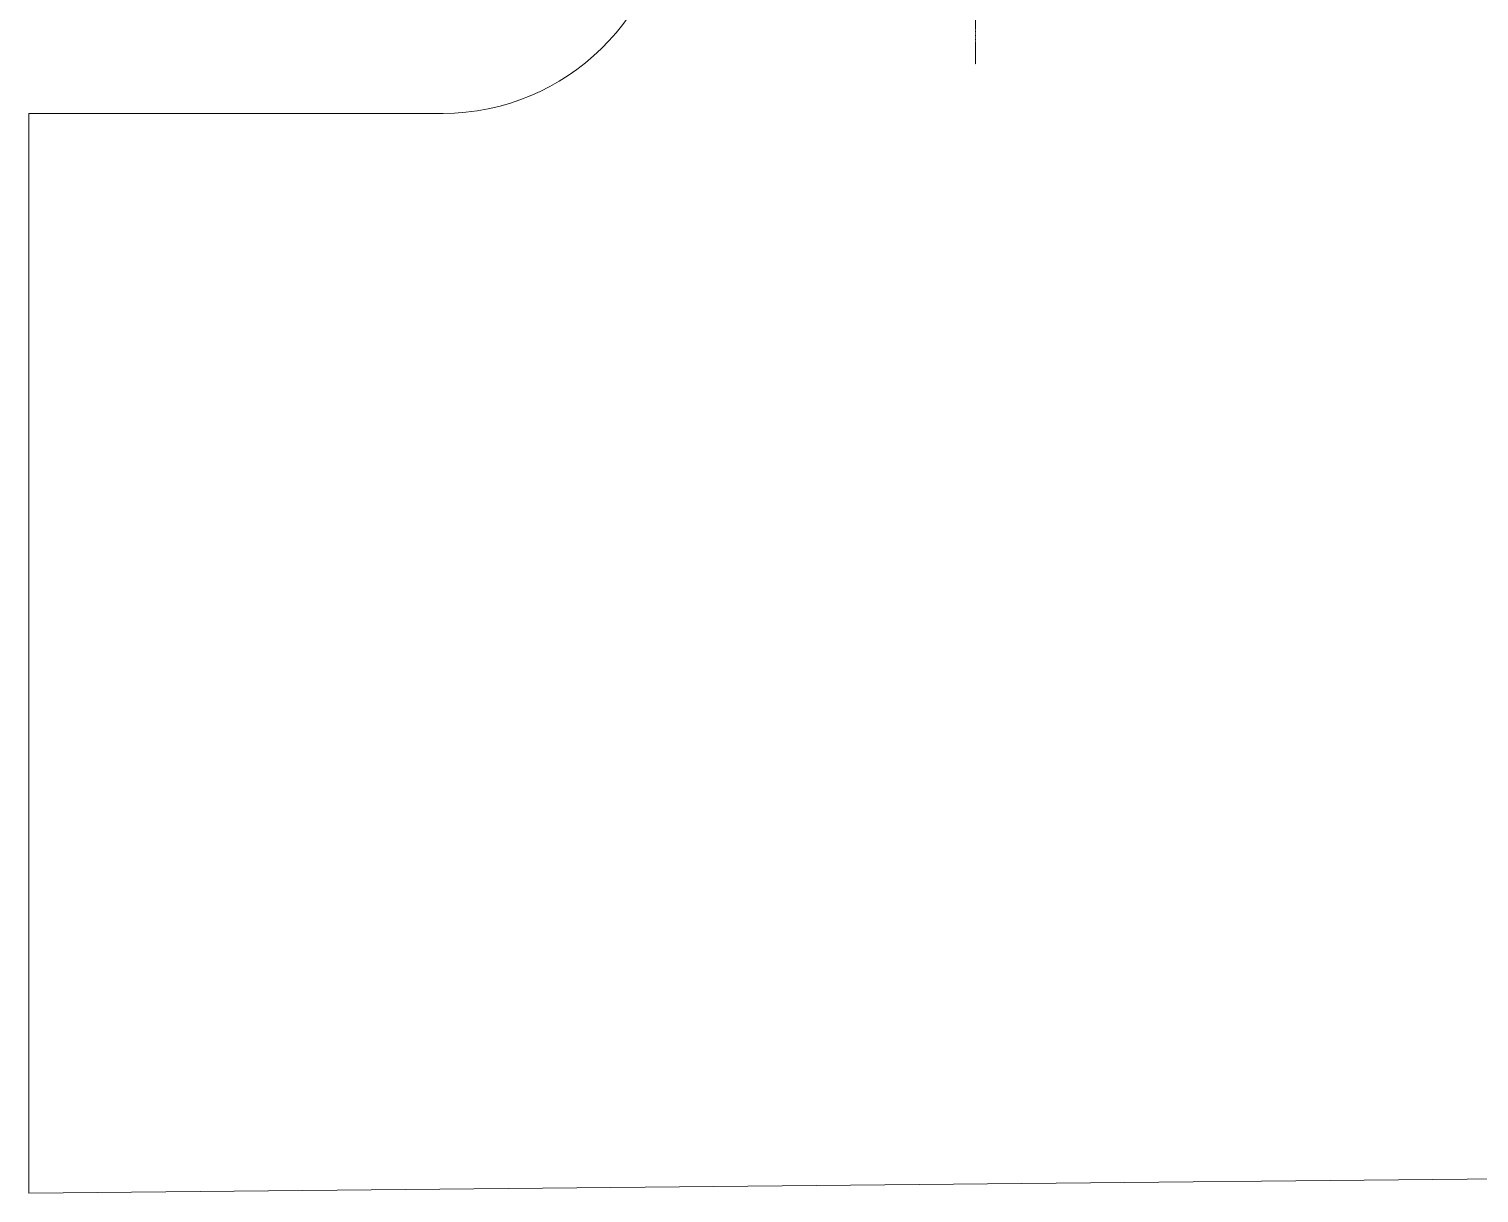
# Model space of a CAD drawing. Header units: millimetres. Extents: x -284281 to 1648660, y -821378 to -151356.
# Drawn here: x -284281 to -258597, y -295063 to -274441 of the extents above; entities that cross this region are included whole.
import ezdxf

# ---------------------------------------------------------------- set-up
doc = ezdxf.new("R2010")
doc.units = ezdxf.units.MM
doc.header["$MEASUREMENT"] = 0
doc.linetypes.add('HIDDEN', pattern=[0.375, 0.25, -0.125])

# ---------------------------------------------------------------- blocks, each defined once
blk = doc.blocks.new('Ligne_2_1', base_point=(158612, -275066))
at = {"linetype": 'Continuous', "lineweight": 5, "true_color": 0x990000}
blk.add_hatch(color=14, dxfattribs=at).paths.add_polyline_path([(158612, -271830), (157737, -272705), (159487, -272705)])
at = {"color": 14, "linetype": 'Continuous', "lineweight": 5, "true_color": 0x990000}
for p, q in [((158612, -271830), (157737, -272705)), ((158612, -271830), (159487, -272705)), ((159487, -272705), (157737, -272705))]:
    blk.add_line(p, q, dxfattribs=at)
at = {"color": 12, "linetype": 'HIDDEN', "lineweight": 5, "true_color": 0xcc0000}
blk.add_line((158612, -275066), (158612, -272705), dxfattribs=at)

msp = doc.modelspace()

# ---------------------------------------------------------------- linework, layer by layer
at = {"color": 9, "linetype": 'Continuous', "lineweight": 5}
msp.add_lwpolyline([(-276945.65025, -275935.04226), (-284280.88961, -275935.04226), (-284280.88961, -295062.57111), (-156908.51063, -293826.86817), (-156908.51063, -270902.73426), (-157366.28318, -270902.73426), (-171915.7319, -271040.57524), (-171915.7319, -163437.63526), (-272966.2927, -163437.63526), (-272966.2927, -271040.57524), (-272973.13194, -271040.57524), (-272972.94884, -272000.51928), (-272946.18611, -272000.51417, -0.4094273642)], format="xyb", close=True, dxfattribs=at)

# ---------------------------------------------------------------- block references
at = {"color": 12, "linetype": 'HIDDEN', "lineweight": 5, "true_color": 0xcc0000}
msp.add_blockref('Ligne_2_1', (-267517.32696, -275066.06623), dxfattribs=at)

doc.saveas('drawing.dxf')
